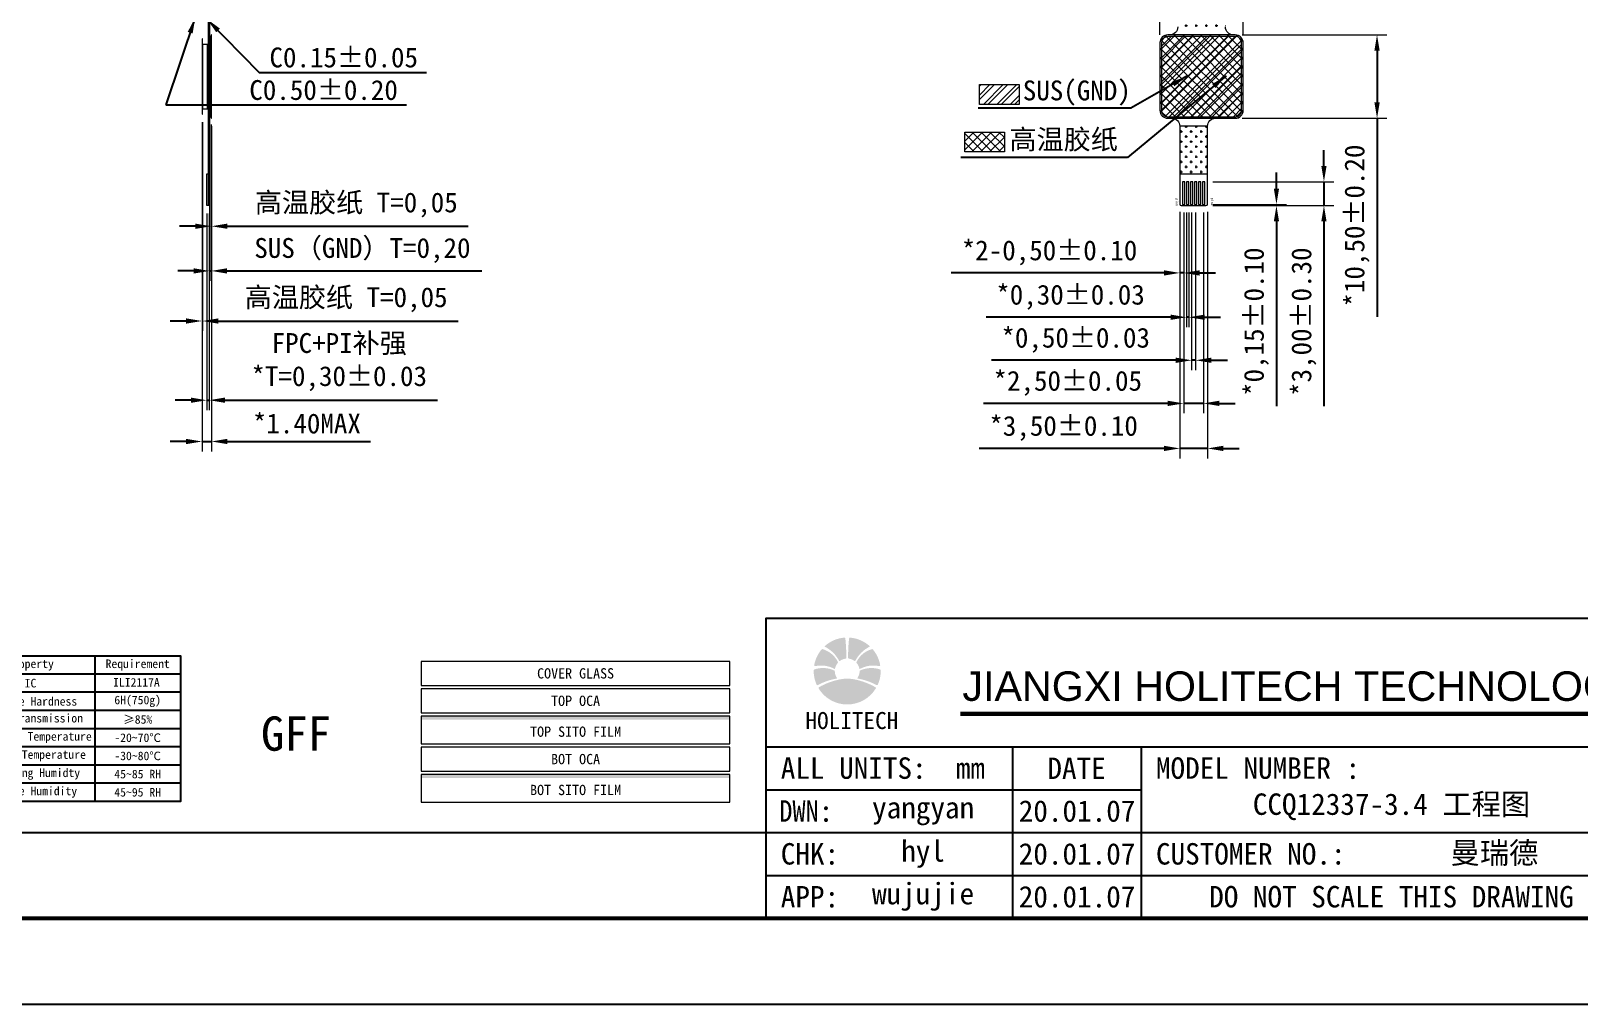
# Model space of a CAD drawing. Header units: millimetres. Extents: x 1979 to 4611, y 2266 to 2838.
# Drawn here: x 2185.2 to 2380.2, y 2516.6 to 2639.2 of the extents above; entities that cross this region are included whole.
import ezdxf

# ---------------------------------------------------------------- set-up
doc = ezdxf.new("R2010")
doc.units = ezdxf.units.MM
for name, color, linetype, lineweight in [('Cover Lens', 152, 'Continuous', 0), ('EMI', 5, 'Continuous', 0), ('FPC', 30, 'Continuous', 0), ('FPC Stiffener', 7, 'Continuous', 0), ('OCA', 3, 'Continuous', 0), ('Sensor', 6, 'Continuous', 0)]:
    doc.layers.add(name, color=color, linetype=linetype, lineweight=lineweight)
for name, color, linetype in [('Dim', 4, 'Continuous'), ('ITO', 6, 'Continuous'), ('Mylar', 2, 'Continuous')]:
    doc.layers.add(name, color=color, linetype=linetype)
doc.styles.add('Arial', font='arial.ttf')
doc.styles.add('宋体', font='')
doc.styles.get('宋体').set_extended_font_data('SimSun')
doc.dimstyles.new('DIM', dxfattribs={"dimtxt": 2.5, "dimasz": 2, "dimexe": 1.25, "dimexo": 1, "dimgap": 1, "dimtad": 1, "dimzin": 1, "dimtxsty": '宋体', "dimcen": 2.5, "dimazin": 0, "dimtfac": 1, "dimtmove": 0, "dimatfit": 3, "dimfxl": 0, "dimlwe": 0, "dimarcsym": 0})

# ---------------------------------------------------------------- blocks, each defined once
blk = doc.blocks.new('*D197')
at = {"layer": 'Defpoints', "color": 0}
for p in [(2207.731839887124, 2628.364499291822), (2207.931839887125, 2628.364499291822), (2207.931839887125, 2608.934320725523)]:
    blk.add_point(p, dxfattribs=at)
at = {"layer": 'Dim', "color": 0, "lineweight": 0}
for p, q in [((2207.731839887124, 2627.364499291822), (2207.731839887124, 2607.684320725523)), ((2207.931839887125, 2627.364499291822), (2207.931839887125, 2607.684320725523))]:
    blk.add_line(p, q, dxfattribs=at)
at = {"layer": 'Dim', "color": 0, "lineweight": -2}
for p, q in [((2205.731839887124, 2608.934320725523), (2203.731839887124, 2608.934320725523)), ((2207.731839887124, 2608.934320725523), (2207.931839887125, 2608.934320725523)), ((2209.931839887125, 2608.934320725523), (2242.042950998236, 2608.934320725523))]:
    blk.add_line(p, q, dxfattribs=at)
at = {"layer": 'Dim', "color": 0}
for points in [[(2205.731839887124, 2609.267654058857), (2205.731839887124, 2608.60098739219), (2207.731839887124, 2608.934320725523)], [(2209.931839887125, 2609.267654058857), (2209.931839887125, 2608.60098739219), (2207.931839887125, 2608.934320725523)]]:
    blk.add_solid(points, dxfattribs=at)
at = {"layer": 'Dim', "color": 0, "lineweight": 0, "insert": (2226.987395442681, 2611.503765169968), "char_height": 2.5, "attachment_point": 5, "style": '宋体'}
blk.add_mtext('SUS（GND）T=0,20', dxfattribs=at)
blk = doc.blocks.new('*D198')
at = {"layer": 'Defpoints', "color": 0}
for p in [(2206.781839887124, 2628.664499291822), (2206.831839887125, 2628.664499291822), (2206.831839887125, 2602.623861474774)]:
    blk.add_point(p, dxfattribs=at)
at = {"layer": 'Dim', "color": 0, "lineweight": 0}
for p, q in [((2206.781839887124, 2627.664499291822), (2206.781839887124, 2601.373861474774)), ((2206.831839887125, 2627.664499291822), (2206.831839887125, 2601.373861474774))]:
    blk.add_line(p, q, dxfattribs=at)
at = {"layer": 'Dim', "color": 0, "lineweight": -2}
for p, q in [((2204.781839887124, 2602.623861474774), (2202.781839887124, 2602.623861474774)), ((2206.781839887124, 2602.623861474774), (2206.831839887125, 2602.623861474774)), ((2208.831839887125, 2602.623861474774), (2239.040173220458, 2602.623861474774))]:
    blk.add_line(p, q, dxfattribs=at)
at = {"layer": 'Dim', "color": 0}
for points in [[(2204.781839887124, 2602.957194808108), (2204.781839887124, 2602.290528141441), (2206.781839887124, 2602.623861474774)], [(2208.831839887125, 2602.957194808108), (2208.831839887125, 2602.290528141441), (2206.831839887125, 2602.623861474774)]]:
    blk.add_solid(points, dxfattribs=at)
at = {"layer": 'Dim', "color": 0, "lineweight": 0, "insert": (2224.936006553791, 2605.297472585886), "char_height": 2.5, "attachment_point": 5, "style": '宋体'}
blk.add_mtext('高温胶纸 T=0,05', dxfattribs=at)
blk = doc.blocks.new('*D187')
at = {"layer": 'Defpoints', "color": 0}
for p in [(2206.781839887124, 2628.664499291822), (2207.981839887126, 2628.164499291822), (2207.981839887126, 2587.449386932225)]:
    blk.add_point(p, dxfattribs=at)
at = {"layer": 'Dim', "color": 0, "lineweight": 0}
for p, q in [((2206.781839887124, 2627.664499291822), (2206.781839887124, 2586.199386932225)), ((2207.981839887126, 2627.164499291822), (2207.981839887126, 2586.199386932225))]:
    blk.add_line(p, q, dxfattribs=at)
at = {"layer": 'Dim', "color": 0, "lineweight": -2}
for p, q in [((2204.781839887124, 2587.449386932225), (2202.781839887124, 2587.449386932225)), ((2206.781839887124, 2587.449386932225), (2207.981839887126, 2587.449386932225)), ((2209.981839887126, 2587.449386932225), (2227.995728776015, 2587.449386932225))]:
    blk.add_line(p, q, dxfattribs=at)
at = {"layer": 'Dim', "color": 0}
for points in [[(2204.781839887124, 2587.782720265559), (2204.781839887124, 2587.116053598892), (2206.781839887124, 2587.449386932225)], [(2209.981839887126, 2587.782720265559), (2209.981839887126, 2587.116053598892), (2207.981839887126, 2587.449386932225)]]:
    blk.add_solid(points, dxfattribs=at)
at = {"layer": 'Dim', "color": 0, "lineweight": 0, "insert": (2219.988784331571, 2589.699386932225), "char_height": 2.5, "attachment_point": 5, "style": '宋体'}
blk.add_mtext('{\\C2;*}1.40MAX', dxfattribs=at)
blk = doc.blocks.new('*D199')
at = {"layer": 'Defpoints', "color": 0}
for p in [(2207.381839887124, 2617.164499291822), (2207.681839887125, 2617.164499291822), (2207.381839887124, 2592.646481362788)]:
    blk.add_point(p, dxfattribs=at)
at = {"layer": 'Dim', "color": 0, "lineweight": 0}
for p, q in [((2207.381839887124, 2616.164499291822), (2207.381839887124, 2591.396481362788)), ((2207.681839887125, 2616.164499291822), (2207.681839887125, 2591.396481362788))]:
    blk.add_line(p, q, dxfattribs=at)
at = {"layer": 'Dim', "color": 0, "lineweight": -2}
for p, q in [((2205.381839887124, 2592.646481362788), (2203.381839887124, 2592.646481362788)), ((2207.381839887124, 2592.646481362788), (2207.681839887125, 2592.646481362788)), ((2209.681839887125, 2592.646481362788), (2236.445728776014, 2592.646481362788))]:
    blk.add_line(p, q, dxfattribs=at)
at = {"layer": 'Dim', "color": 0}
for points in [[(2205.381839887124, 2592.979814696122), (2205.381839887124, 2592.313148029455), (2207.381839887124, 2592.646481362788)], [(2209.681839887125, 2592.979814696122), (2209.681839887125, 2592.313148029455), (2207.681839887125, 2592.646481362788)]]:
    blk.add_solid(points, dxfattribs=at)
at = {"layer": 'Dim', "color": 0, "lineweight": 0, "insert": (2224.063784331569, 2597.445092473899), "char_height": 2.5, "attachment_point": 5, "style": '宋体'}
blk.add_mtext('FPC+PI补强\\P{\\C2;*}T=0,30%%P0.03', dxfattribs=at)
blk = doc.blocks.new('特性参数')
at = {"layer": 'Dim', "flags": 128}
for points in [[(-62.50194741176483, 31.82242008221692), (-62.5019474117662, 42.42989344295529), (-9.094947017729282e-13, 42.42989344295529), (-9.094947017729282e-13, 31.82242008221692)], [(-25.00077896470248, 42.42989344295529), (-25.00077896470384, 31.82242008221692)], [(-9.094947017729282e-13, 37.12615676258429), (-62.5019474117662, 37.12615676258429)], [(0, 31.82242008221692), (0, 0), (-62.50194741175892, 0), (-62.50194741176256, 31.82242008221692)], [(0, 31.82242008221692), (-62.50194741175892, 31.82242008221692)], [(-25.00077896470384, 31.82242008221692), (-25.00077896470702, 0)], [(0, 26.51868340184592), (-62.50194741175892, 26.51868340184592)], [(0, 21.21494672147765), (-62.50194741175892, 21.21494672147765)], [(0, 15.91121004110664), (-62.50194741175892, 15.91121004110664)], [(0, 10.60747336073928), (-62.50194741175892, 10.60747336073928)], [(0, 5.303736680368274), (-62.50194741175892, 5.303736680368274)]]:
    blk.add_lwpolyline(points, dxfattribs=at)
at = {"layer": 'Dim', "char_height": 2.500077896470442, "width": 9.326163987900191e-14, "attachment_point": 5, "style": '宋体'}
for s, insert in [('Property', (-43.75136318823388, 39.77802510277161)), ('Requirement', (-12.50038948235124, 39.77802510277161)), ('IC', (-43.75136318823388, 34.4742884224006)), ('Surface Hardness', (-43.75136318823297, 29.17055174203324)), ('Light Transmission', (-43.75136318823297, 23.86681506166224)), ('Operating Temperature', (-43.75136318823297, 18.56307838129123)), ('Storage Temperature', (-43.75136318823297, 13.25934170092296)), ('Operating Humidty', (-43.75136318823297, 7.955605020554685)), ('Storage Humidity', (-43.75136318823297, 2.651868340183682))]:
    blk.add_mtext(s, dxfattribs=dict(at, insert=insert))
blk = doc.blocks.new('HOLITECH')
h = blk.add_hatch(color=94)
h.set_gradient(color1=(0, 143, 0), color2=(255, 255, 0), tint=1, name='SPHERICAL')
edge = h.paths.add_edge_path()
edge.add_arc((-0.1830832347582145, -1.043674020013441), 4.367101844234435, 97.7798262540382, 127.0413251149676)
edge.add_arc((-2.892096416544518, 2.545918237935439), 0.1300000000001482, 206.9862268349366, 307.04132511499614, ccw=False)
edge.add_arc((-13.14048650722816, -2.672794543641771), 11.37062878921896, 26.98622683487357, 63.39548301360759)
edge.add_arc((-7.990164766995804, 7.610135414279284), 0.1300000000001142, 132.0553711426193, 243.3954830136484, ccw=False)
edge.add_arc((-0.1830832347582145, -1.043674020013441), 11.78499634388865, 94.9013541973153, 132.0553711425881, ccw=False)
edge.add_arc((-1.162230730762076, 10.37441629242539), 0.3250000000000163, 6.089298582743879, 94.90135419731553, ccw=False)
edge.add_arc((-61.88755424450392, 3.896222615349416), 61.39489363971696, -0.28113038328069706, 6.089298582750303, ccw=False)
edge.add_arc((-0.81823768731374, 3.605239674395875), 0.3249999999998697, 277.7798262540329, 358.1910647346718, ccw=False)
edge = h.paths.add_edge_path()
edge.add_arc((-4.873582475478088, -1.166297792078126), 0.3249999999999854, 1.4975430730339099, 65.14411431817848, ccw=False)
edge.add_arc((-0.183083234759124, -1.043674020013441), 4.367101844233858, 181.4975430730245, 214.2015881882942)
edge.add_arc((-3.902478742343192, -3.57152331448799), 0.1299999999999506, -80.134791760094, 34.20158818832158, ccw=False)
edge.add_arc((-0.1563196480351507, -25.11327155985521), 21.73505489191939, 99.86520823993209, 118.4052929153832)
edge.add_arc((-10.65040838275172, -5.709145105351126), 0.3250000000000212, 204.0233744117898, 298.4052929153554, ccw=False)
edge.add_arc((-0.1830832347582145, -1.043674020013782), 11.7849963438887, 178.8316168528916, 204.0233744117891, ccw=False)
edge.add_arc((-11.64069690403721, -0.8099964483656095), 0.3249999999999751, 108.8279899814425, 178.8316168528866, ccw=False)
edge.add_arc((-8.701604370186487, -9.429718854349517), 9.432023623487417, 65.14411431816421, 108.82798998144759, ccw=False)
edge = h.paths.add_edge_path()
edge.add_arc((-9.36791015724748, -8.878844060849588), 9.765425792504875, 61.17724591781393, 101.970827766661)
edge.add_arc((-11.46080208539615, 0.9921485969907735), 0.3250000000000069, 169.7673235738127, 281.9708277666717, ccw=False)
edge.add_arc((-0.1830832347582145, -1.043674020013668), 11.78499634388885, 139.9894566670372, 169.7673235738063, ccw=False)
edge.add_arc((-8.960594079362636, 6.324284962960974), 0.3249999999998676, 74.48873394389938, 139.9894566670215, ccw=False)
edge.add_arc((-11.1729941349322, -1.64728485364617), 8.597885793175422, 26.19716754630292, 74.48873394389858, ccw=False)
edge.add_arc((-3.749897559670899, 2.004875682429542), 0.3250000000001081, -40.520450902741516, 26.197167546310084, ccw=False)
edge.add_arc((-0.1830832347582145, -1.043674020013441), 4.367101844234476, 139.4795490972513, 169.2780043997368)
edge.add_arc((-4.601672190497993, -0.2070160028807777), 0.1300000000000006, 243.349994601729, 349.2780043997533, ccw=False)
edge = h.paths.add_edge_path()
edge.add_arc((-0.1830832347577598, -1.043674020013441), 4.367101844234435, 52.958674885032394, 82.2201737459618, ccw=False)
edge.add_arc((2.525929947028544, 2.545918237935439), 0.1300000000001482, 232.9586748850039, 333.0137731650634)
edge.add_arc((12.77432003771173, -2.672794543641771), 11.37062878921896, 116.60451698639241, 153.0137731651264, ccw=False)
edge.add_arc((7.623998297479829, 7.610135414279284), 0.1300000000001142, 296.6045169863517, 407.9446288573806)
edge.add_arc((-0.1830832347577598, -1.043674020013441), 11.78499634388865, 47.94462885741186, 85.0986458026847)
edge.add_arc((0.7960642612456468, 10.37441629242539), 0.3250000000000163, 85.09864580268453, 173.9107014172561)
edge.add_arc((61.52138777498749, 3.896222615349416), 61.39489363971696, 173.9107014172497, 180.2811303832807)
edge.add_arc((0.452071217797311, 3.605239674395875), 0.3249999999998697, 181.8089352653282, 262.2201737459671)
edge = h.paths.add_edge_path()
edge.add_arc((4.507416005962114, -1.166297792078126), 0.3249999999999854, 114.8558856818215, 178.5024569269661)
edge.add_arc((-0.183083234757305, -1.043674020013441), 4.367101844233858, 325.7984118117058, 358.5024569269755, ccw=False)
edge.add_arc((3.536312272826763, -3.57152331448799), 0.1299999999999506, 145.7984118116784, 260.1347917600941)
edge.add_arc((-0.2098468214812783, -25.11327155985521), 21.73505489191939, 61.5947070846168, 80.13479176006791, ccw=False)
edge.add_arc((10.28424191323575, -5.709145105351126), 0.3250000000000212, 241.5947070846446, 335.9766255882103)
edge.add_arc((-0.1830832347582145, -1.043674020013782), 11.7849963438887, 335.9766255882108, 361.1683831471083)
edge.add_arc((11.27453043452078, -0.8099964483656095), 0.3249999999999751, 1.168383147113416, 71.17201001855753)
edge.add_arc((8.335437900670513, -9.429718854349517), 9.432023623487417, 71.17201001855238, 114.8558856818358)
edge = h.paths.add_edge_path()
edge.add_arc((9.00174368773105, -8.878844060849588), 9.765425792504875, 78.02917223333901, 118.82275408218601, ccw=False)
edge.add_arc((11.09463561588018, 0.9921485969907735), 0.3250000000000069, 258.0291722333283, 370.2326764261873)
edge.add_arc((-0.1830832347582145, -1.043674020013668), 11.78499634388885, 10.23267642619374, 40.01054333296282)
edge.add_arc((8.594427609846662, 6.324284962960974), 0.3249999999998676, 40.0105433329785, 105.5112660561006)
edge.add_arc((10.80682766541577, -1.64728485364617), 8.597885793175422, 105.5112660561014, 153.8028324536971)
edge.add_arc((3.383731090154924, 2.004875682429542), 0.3250000000001081, 153.8028324536899, 220.5204509027415)
edge.add_arc((-0.1830832347582145, -1.043674020013441), 4.367101844234476, 10.721995600263199, 40.52045090274868, ccw=False)
edge.add_arc((4.235505720981564, -0.2070160028807777), 0.1300000000000006, 190.7219956002467, 296.650005398271)
edge = h.paths.add_edge_path()
edge.add_arc((-0.1830832347582145, -16.74353248954515), 13, 79.01266659772953, 100.9873334022705)
edge.add_arc((1.98611279196075, -27.91626521556407), 24.38136055001271, 100.9873334022703, 119.7578517505367)
edge.add_arc((-9.953912373059666, -7.032197556918391), 0.325, 119.7578517505274, 211.5040571619366)
edge.add_arc((-0.1830832347582145, -1.043674020013441), 11.78499634388876, 211.5040571619304, 328.4963594451465)
edge.add_arc((9.587789446828992, -7.032126511447586), 0.3249999999999915, 328.4963594451419, 421.5480495951247)
edge.add_arc((-2.352279261476724, -27.91626521556407), 24.38136055001271, 60.25954825181987, 79.01266659772966)
at = {"color": 94, "true_color": 0x00ad00, "insert": (1.452665850140889, -18.53004855065602), "char_height": 6, "attachment_point": 5, "style": '宋体'}
blk.add_mtext('HOLITECH', dxfattribs=at)
blk = doc.blocks.new('工程图框')
at = {"color": 4}
blk.add_lwpolyline([(-525, 0), (0, 0), (0, 371.2500000000005), (-525, 371.2500000000005)], close=True, dxfattribs=at)
at = {"const_width": 0.625}
blk.add_lwpolyline([(-512.5, 12.5), (-12.5, 12.5), (-12.5, 358.7500000000005), (-512.5, 358.7500000000005)], close=True, dxfattribs=at)
at = {"color": 0}
for points in [[(-179.1666666666661, 12.5), (-179.1666666666661, 56.25), (-12.5, 56.25), (-12.5, 12.5), (-179.1000006933864, 12.5)], [(-179.1666666666661, 37.5), (-12.5, 37.5)], [(-143.2291666666661, 12.5), (-143.2291666666661, 37.5)], [(-179.1666666666661, 31.25), (-124.4791666666661, 31.25)], [(-512.5, 25), (-51.5625, 25)], [(-179.1666666666661, 18.75), (-12.5, 18.75)]]:
    blk.add_lwpolyline(points, dxfattribs=at)
at = {"color": 1, "const_width": 0.625, "flags": 128}
blk.add_lwpolyline([(-150.8714327149737, 42.31321795024542), (-22.74643271497371, 42.31321795024542)], dxfattribs=at)
blk.add_lwpolyline([(-124.4791666666661, 12.49999999999818), (-124.4791666666661, 37.5)])
at = {"xscale": 0.4144504980115298, "yscale": 0.4144504980114926, "zscale": 0.4144504980114861}
blk.add_blockref('HOLITECH', (-167.2811648118332, 48.99384795242304), dxfattribs=at)
at = {"color": 4, "insert": (-150.5606433241592, 45.95535683883872), "char_height": 4.3, "attachment_point": 4, "style": 'Arial'}
blk.add_mtext('{\\C3;JIANGXI HOLITECH TECHNOLOGY CO.,LTD.}', dxfattribs=at)
at = {"color": 0, "char_height": 3.125, "width": 4.884981308350689e-13, "attachment_point": 4, "style": '宋体'}
for s, insert in [(' ALL UNITS:  mm', (-179.1666666666661, 34.375)), ('{\\W0.9; DWN}:', (-179.1666666666661, 28.125)), (' CHK:', (-179.1666666666661, 21.875)), (' APP:', (-179.1666666666661, 15.625))]:
    blk.add_mtext(s, dxfattribs=dict(at, insert=insert))
at = {"color": 0, "char_height": 3.125, "attachment_point": 4, "style": '宋体'}
for s, insert in [(' MODEL NUMBER :', (-124.4791666666661, 34.375)), ('{\\C256; CUSTOMER NO.:}', (-124.4791666666661, 21.87499999999937))]:
    blk.add_mtext(s, dxfattribs=dict(at, insert=insert))
at = {"color": 1, "insert": (-88.02083333333212, 15.625), "char_height": 3.125, "width": 6.661338147750939e-13, "attachment_point": 5, "style": '宋体'}
blk.add_mtext('DO NOT SCALE THIS DRAWING', dxfattribs=at)
at = {"layer": 'Dim', "color": 0, "insert": (-133.9254095247325, 34.375), "char_height": 3.125, "attachment_point": 5, "style": '宋体'}
blk.add_mtext('DATE', dxfattribs=at)
blk = doc.blocks.new('*D200')
at = {"layer": 'Defpoints', "color": 0}
for p in [(2337.915867954304, 2642.390739212708), (2327.415867954304, 2637.664499291823), (2337.915867954304, 2637.664499291822)]:
    blk.add_point(p, dxfattribs=at)
at = {"layer": 'Dim', "color": 0, "lineweight": 0}
for p, q in [((2327.415867954304, 2638.664499291823), (2327.415867954304, 2643.640739212708)), ((2337.915867954304, 2638.664499291822), (2337.915867954304, 2643.640739212708))]:
    blk.add_line(p, q, dxfattribs=at)
at = {"layer": 'Dim', "color": 0, "lineweight": -2}
for p, q in [((2329.415867954304, 2642.390739212708), (2335.915867954304, 2642.390739212708)), ((2337.915867954304, 2642.390739212708), (2362.943645732082, 2642.390739212708))]:
    blk.add_line(p, q, dxfattribs=at)
at = {"layer": 'Dim', "color": 0}
for points in [[(2329.415867954304, 2642.724072546041), (2329.415867954304, 2642.057405879374), (2327.415867954304, 2642.390739212708)], [(2335.915867954304, 2642.724072546041), (2335.915867954304, 2642.057405879374), (2337.915867954304, 2642.390739212708)]]:
    blk.add_solid(points, dxfattribs=at)
at = {"layer": 'Dim', "color": 0, "insert": (2351.429756843193, 2644.911572546041), "char_height": 2.5, "attachment_point": 5, "style": '宋体'}
blk.add_mtext('{\\C2;*}10,50%%P0.20', dxfattribs=at)
blk = doc.blocks.new('*D201')
at = {"layer": 'Defpoints', "color": 0}
for p in [(2336.790867954304, 2638.664499291822), (2336.790867954304, 2628.164499291822), (2354.765295395579, 2628.164499291822)]:
    blk.add_point(p, dxfattribs=at)
at = {"layer": 'Dim', "color": 0, "lineweight": 0}
for p, q in [((2337.790867954304, 2638.664499291822), (2356.015295395579, 2638.664499291822)), ((2337.790867954304, 2628.164499291822), (2356.015295395579, 2628.164499291822))]:
    blk.add_line(p, q, dxfattribs=at)
at = {"layer": 'Dim', "color": 0, "lineweight": -2}
for p, q in [((2354.765295395579, 2636.664499291822), (2354.765295395579, 2630.164499291822)), ((2354.765295395579, 2628.164499291822), (2354.765295395579, 2603.136721514044))]:
    blk.add_line(p, q, dxfattribs=at)
at = {"layer": 'Dim', "color": 0}
for points in [[(2354.431962062246, 2636.664499291822), (2355.098628728913, 2636.664499291822), (2354.765295395579, 2638.664499291822)], [(2354.431962062246, 2630.164499291822), (2355.098628728913, 2630.164499291822), (2354.765295395579, 2628.164499291822)]]:
    blk.add_solid(points, dxfattribs=at)
at = {"layer": 'Dim', "color": 0, "insert": (2352.244462062245, 2614.650610402934), "char_height": 2.5, "attachment_point": 5, "rotation": 90, "style": '宋体'}
blk.add_mtext('{\\C2;*}10,50%%P0.20', dxfattribs=at)
blk = doc.blocks.new('*D202')
at = {"layer": 'Defpoints', "color": 0}
for p in [(2329.915867954303, 2617.364499291822), (2330.415867954303, 2617.314499291821), (2329.915867954303, 2608.682333876968)]:
    blk.add_point(p, dxfattribs=at)
at = {"layer": 'Dim', "color": 0, "lineweight": 0}
for p, q in [((2329.915867954303, 2616.364499291822), (2329.915867954303, 2607.432333876968)), ((2330.415867954303, 2616.314499291821), (2330.415867954303, 2607.432333876968))]:
    blk.add_line(p, q, dxfattribs=at)
at = {"layer": 'Dim', "color": 0, "lineweight": -2}
for p, q in [((2327.915867954303, 2608.682333876968), (2301.110312398748, 2608.682333876968)), ((2330.415867954303, 2608.682333876968), (2329.915867954303, 2608.682333876968)), ((2332.415867954303, 2608.682333876968), (2334.415867954303, 2608.682333876968))]:
    blk.add_line(p, q, dxfattribs=at)
at = {"layer": 'Dim', "color": 0}
for points in [[(2327.915867954303, 2609.015667210302), (2327.915867954303, 2608.349000543635), (2329.915867954303, 2608.682333876968)], [(2332.415867954303, 2609.015667210302), (2332.415867954303, 2608.349000543635), (2330.415867954303, 2608.682333876968)]]:
    blk.add_solid(points, dxfattribs=at)
at = {"layer": 'Dim', "color": 0, "insert": (2313.513090176526, 2611.203167210302), "char_height": 2.5, "attachment_point": 5, "style": '宋体'}
blk.add_mtext('{\\C2;*}2-0,50%%P0.10', dxfattribs=at)
blk = doc.blocks.new('*D203')
at = {"layer": 'Defpoints', "color": 0}
for p in [(2330.765867954303, 2617.314499291821), (2331.065867954303, 2617.314499291821), (2330.765867954303, 2603.097980042653)]:
    blk.add_point(p, dxfattribs=at)
at = {"layer": 'Dim', "color": 0, "lineweight": 0}
for p, q in [((2330.765867954303, 2616.314499291821), (2330.765867954303, 2601.847980042653)), ((2331.065867954303, 2616.314499291821), (2331.065867954303, 2601.847980042653))]:
    blk.add_line(p, q, dxfattribs=at)
at = {"layer": 'Dim', "color": 0, "lineweight": -2}
for p, q in [((2328.765867954303, 2603.097980042653), (2305.55753462097, 2603.097980042653)), ((2331.065867954303, 2603.097980042653), (2330.765867954303, 2603.097980042653)), ((2333.065867954303, 2603.097980042653), (2335.065867954303, 2603.097980042653))]:
    blk.add_line(p, q, dxfattribs=at)
at = {"layer": 'Dim', "color": 0}
for points in [[(2328.765867954303, 2603.431313375987), (2328.765867954303, 2602.76464670932), (2330.765867954303, 2603.097980042653)], [(2333.065867954303, 2603.431313375987), (2333.065867954303, 2602.76464670932), (2331.065867954303, 2603.097980042653)]]:
    blk.add_solid(points, dxfattribs=at)
at = {"layer": 'Dim', "color": 0, "insert": (2316.161701287637, 2605.618813375987), "char_height": 2.5, "attachment_point": 5, "style": '宋体'}
blk.add_mtext('{\\C2;*}0,30%%P0.03', dxfattribs=at)
blk = doc.blocks.new('*D204')
at = {"layer": 'Defpoints', "color": 0}
for p in [(2331.415867954303, 2617.314499291821), (2331.915867954303, 2617.314499291821), (2331.415867954303, 2597.676308239924)]:
    blk.add_point(p, dxfattribs=at)
at = {"layer": 'Dim', "color": 0, "lineweight": 0}
for p, q in [((2331.415867954303, 2616.314499291821), (2331.415867954303, 2596.426308239924)), ((2331.915867954303, 2616.314499291821), (2331.915867954303, 2596.426308239924))]:
    blk.add_line(p, q, dxfattribs=at)
at = {"layer": 'Dim', "color": 0, "lineweight": -2}
for p, q in [((2329.415867954303, 2597.676308239924), (2306.20753462097, 2597.676308239924)), ((2331.915867954303, 2597.676308239924), (2331.415867954303, 2597.676308239924)), ((2333.915867954303, 2597.676308239924), (2335.915867954303, 2597.676308239924))]:
    blk.add_line(p, q, dxfattribs=at)
at = {"layer": 'Dim', "color": 0}
for points in [[(2329.415867954303, 2598.009641573257), (2329.415867954303, 2597.34297490659), (2331.415867954303, 2597.676308239924)], [(2333.915867954303, 2598.009641573257), (2333.915867954303, 2597.34297490659), (2331.915867954303, 2597.676308239924)]]:
    blk.add_solid(points, dxfattribs=at)
at = {"layer": 'Dim', "color": 0, "insert": (2316.811701287637, 2600.197141573257), "char_height": 2.5, "attachment_point": 5, "style": '宋体'}
blk.add_mtext('{\\C2;*}0,50%%P0.03', dxfattribs=at)
blk = doc.blocks.new('*D205')
at = {"layer": 'Defpoints', "color": 0}
for p in [(2330.415867954303, 2617.314499291821), (2332.915867954303, 2617.314499291821), (2330.415867954303, 2592.248545647963)]:
    blk.add_point(p, dxfattribs=at)
at = {"layer": 'Dim', "color": 0, "lineweight": 0}
for p, q in [((2330.415867954303, 2616.314499291821), (2330.415867954303, 2590.998545647963)), ((2332.915867954303, 2616.314499291821), (2332.915867954303, 2590.998545647963))]:
    blk.add_line(p, q, dxfattribs=at)
at = {"layer": 'Dim', "color": 0, "lineweight": -2}
for p, q in [((2328.415867954303, 2592.248545647963), (2305.20753462097, 2592.248545647963)), ((2332.915867954303, 2592.248545647963), (2330.415867954303, 2592.248545647963)), ((2334.915867954303, 2592.248545647963), (2336.915867954303, 2592.248545647963))]:
    blk.add_line(p, q, dxfattribs=at)
at = {"layer": 'Dim', "color": 0}
for points in [[(2328.415867954303, 2592.581878981296), (2328.415867954303, 2591.915212314629), (2330.415867954303, 2592.248545647963)], [(2334.915867954303, 2592.581878981296), (2334.915867954303, 2591.915212314629), (2332.915867954303, 2592.248545647963)]]:
    blk.add_solid(points, dxfattribs=at)
at = {"layer": 'Dim', "color": 0, "insert": (2315.811701287637, 2594.769378981296), "char_height": 2.5, "attachment_point": 5, "style": '宋体'}
blk.add_mtext('{\\C2;*}2,50%%P0.05', dxfattribs=at)
blk = doc.blocks.new('*D206')
at = {"layer": 'Defpoints', "color": 0}
for p in [(2329.915867954304, 2617.364499291822), (2333.415867954304, 2617.364499291822), (2329.915867954304, 2586.574238279526)]:
    blk.add_point(p, dxfattribs=at)
at = {"layer": 'Dim', "color": 0, "lineweight": 0}
for p, q in [((2329.915867954304, 2616.364499291822), (2329.915867954304, 2585.324238279526)), ((2333.415867954304, 2616.364499291822), (2333.415867954304, 2585.324238279526))]:
    blk.add_line(p, q, dxfattribs=at)
at = {"layer": 'Dim', "color": 0, "lineweight": -2}
for p, q in [((2327.915867954304, 2586.574238279526), (2304.665867954304, 2586.574238279526)), ((2333.415867954304, 2586.574238279526), (2329.915867954304, 2586.574238279526)), ((2335.415867954304, 2586.574238279526), (2337.415867954304, 2586.574238279526))]:
    blk.add_line(p, q, dxfattribs=at)
at = {"layer": 'Dim', "color": 0}
for points in [[(2327.915867954304, 2586.90757161286), (2327.915867954304, 2586.240904946193), (2329.915867954304, 2586.574238279526)], [(2335.415867954304, 2586.90757161286), (2335.415867954304, 2586.240904946193), (2333.415867954304, 2586.574238279526)]]:
    blk.add_solid(points, dxfattribs=at)
at = {"layer": 'Dim', "color": 0, "insert": (2315.290867954304, 2589.09507161286), "char_height": 2.5, "attachment_point": 5, "style": '宋体'}
blk.add_mtext('{\\C2;*}3,50%%P0.10', dxfattribs=at)
blk = doc.blocks.new('*D207')
at = {"layer": 'Defpoints', "color": 0}
for p in [(2333.065867954303, 2617.314499291821), (2333.065867954303, 2617.164499291822), (2342.096976584997, 2617.164499291822)]:
    blk.add_point(p, dxfattribs=at)
at = {"layer": 'Dim', "color": 0, "lineweight": -2}
for p, q in [((2342.096976584997, 2619.314499291821), (2342.096976584997, 2621.314499291821)), ((2342.096976584997, 2617.314499291821), (2342.096976584997, 2617.164499291822)), ((2342.096976584997, 2615.164499291822), (2342.096976584997, 2591.914499291822))]:
    blk.add_line(p, q, dxfattribs=at)
at = {"layer": 'Dim', "color": 0, "lineweight": 0}
for p, q in [((2334.065867954303, 2617.314499291821), (2343.346976584997, 2617.314499291821)), ((2334.065867954303, 2617.164499291822), (2343.346976584997, 2617.164499291822))]:
    blk.add_line(p, q, dxfattribs=at)
at = {"layer": 'Dim', "color": 0}
for points in [[(2341.763643251664, 2619.314499291821), (2342.430309918331, 2619.314499291821), (2342.096976584997, 2617.314499291821)], [(2341.763643251664, 2615.164499291822), (2342.430309918331, 2615.164499291822), (2342.096976584997, 2617.164499291822)]]:
    blk.add_solid(points, dxfattribs=at)
at = {"layer": 'Dim', "color": 0, "insert": (2339.576143251663, 2602.539499291822), "char_height": 2.5, "attachment_point": 5, "rotation": 90, "style": '宋体'}
blk.add_mtext('{\\C2;*}0,15%%P0.10', dxfattribs=at)
blk = doc.blocks.new('*D208')
at = {"layer": 'Defpoints', "color": 0}
for p in [(2333.065867954303, 2620.164499291822), (2333.065867954303, 2617.164499291822), (2348.079298838939, 2617.164499291822)]:
    blk.add_point(p, dxfattribs=at)
at = {"layer": 'Dim', "color": 0, "lineweight": -2}
for p, q in [((2348.079298838939, 2622.164499291822), (2348.079298838939, 2624.164499291822)), ((2348.079298838939, 2620.164499291822), (2348.079298838939, 2617.164499291822)), ((2348.079298838939, 2615.164499291822), (2348.079298838939, 2591.914499291822))]:
    blk.add_line(p, q, dxfattribs=at)
at = {"layer": 'Dim', "color": 0, "lineweight": 0}
for p, q in [((2334.065867954303, 2620.164499291822), (2349.329298838939, 2620.164499291822)), ((2334.065867954303, 2617.164499291822), (2349.329298838939, 2617.164499291822))]:
    blk.add_line(p, q, dxfattribs=at)
at = {"layer": 'Dim', "color": 0}
for points in [[(2347.745965505605, 2622.164499291822), (2348.412632172272, 2622.164499291822), (2348.079298838939, 2620.164499291822)], [(2347.745965505605, 2615.164499291822), (2348.412632172272, 2615.164499291822), (2348.079298838939, 2617.164499291822)]]:
    blk.add_solid(points, dxfattribs=at)
at = {"layer": 'Dim', "color": 0, "insert": (2345.558465505605, 2602.539499291822), "char_height": 2.5, "attachment_point": 5, "rotation": 90, "style": '宋体'}
blk.add_mtext('{\\C2;*}3,00%%P0.30', dxfattribs=at)
blk = doc.blocks.new('*D188')
at = {"layer": 'Defpoints', "color": 0}
for p in [(2207.931839887125, 2628.164499291822), (2207.981839887126, 2628.164499291822), (2207.981839887126, 2614.564962723976)]:
    blk.add_point(p, dxfattribs=at)
at = {"layer": 'Dim', "color": 0, "lineweight": 0}
for p, q in [((2207.931839887125, 2627.164499291822), (2207.931839887125, 2613.314962723976)), ((2207.981839887126, 2627.164499291822), (2207.981839887126, 2613.314962723976))]:
    blk.add_line(p, q, dxfattribs=at)
at = {"layer": 'Dim', "color": 0, "lineweight": -2}
for p, q in [((2205.931839887125, 2614.564962723976), (2203.931839887125, 2614.564962723976)), ((2207.931839887125, 2614.564962723976), (2207.981839887126, 2614.564962723976)), ((2209.981839887126, 2614.564962723976), (2240.32090297981, 2614.564962723976))]:
    blk.add_line(p, q, dxfattribs=at)
at = {"layer": 'Dim', "color": 0}
for points in [[(2205.931839887125, 2614.89829605731), (2205.931839887125, 2614.231629390643), (2207.931839887125, 2614.564962723976)], [(2209.981839887126, 2614.89829605731), (2209.981839887126, 2614.231629390643), (2207.981839887126, 2614.564962723976)]]:
    blk.add_solid(points, dxfattribs=at)
at = {"layer": 'Dim', "color": 0, "lineweight": 0, "insert": (2226.216736313143, 2617.238573835088), "char_height": 2.5, "attachment_point": 5, "style": '宋体'}
blk.add_mtext('高温胶纸 T=0,05', dxfattribs=at)

msp = doc.modelspace()

# ---------------------------------------------------------------- hatches: boundary and pattern name
at = {"layer": 'EMI', "lineweight": 0}
h = msp.add_hatch(dxfattribs=at)
h.set_pattern_fill('CROSS', color=256, scale=0.1, style=0)
h.set_pattern_definition([(0, (-151.0075445657453, -18.27901900857387), (0.635, 0.635), [0.3175, -0.9525000000000001]), (90, (-150.8487945657448, -18.43776900857438), (-0.635, 0.635), [0.3175, -0.9525000000000001])])
h.paths.add_polyline_path([(2329.915867954304, 2627.164499291822), (2329.915867954304, 2621.164499291822), (2333.415867954304, 2621.164499291822), (2333.415867954304, 2627.164499291822)])
edge = h.paths.add_edge_path()
edge.add_line((2342.265867954304, 2653.590670302222), (2323.065867954303, 2653.590670302222))
edge.add_line((2323.065867954303, 2653.590670302222), (2323.065867954303, 2653.190670302221))
edge.add_arc((2324.065867954303, 2653.190670302221), 1, 180, 270)
edge.add_line((2324.065867954303, 2652.190670302221), (2328.665867954314, 2652.190670302221))
edge.add_arc((2328.666464629624, 2651.191247517123), 0.9994229632123934, -0.3591850106748211, 90.03420671760182, ccw=False)
edge.add_line((2329.665867954304, 2651.184982214521), (2329.665867954304, 2639.664499291822))
edge.add_line((2329.665867954304, 2639.664499291822), (2335.665867954304, 2639.664499291822))
edge.add_line((2335.665867954304, 2639.664499291822), (2335.665867954304, 2651.184982214521))
edge.add_arc((2336.66526323009, 2651.191255520492), 0.9994149646823255, 89.9653315721655, 180.3596467220819, ccw=False)
edge.add_line((2336.665867954273, 2652.190670302221), (2341.265867954304, 2652.190670302221))
edge.add_arc((2341.265867954304, 2653.190670302221), 1, 270, 360)
edge.add_line((2342.265867954304, 2653.190670302221), (2342.265867954304, 2653.590670302222))
at = {"layer": 'FPC', "lineweight": 0}
msp.add_hatch(color=3, dxfattribs=at).paths.add_polyline_path([(2207.581839887125, 2629.364499291822), (2207.481839887124, 2629.364499291822), (2207.481839887124, 2637.464499291822), (2207.581839887125, 2637.464499291822)])
at = {"layer": 'FPC Stiffener', "lineweight": 0}
h = msp.add_hatch(dxfattribs=at)
h.set_pattern_fill('ANSI32', color=256, scale=0.2, style=0)
h.set_pattern_definition([(45, (-151.0075445657453, -18.27901900857387), (-1.347038418160373, 1.347038418160373), []), (45, (-150.109518565745, -18.27901900857387), (-1.347038418160373, 1.347038418160373), [])])
edge = h.paths.add_edge_path()
edge.add_line((2337.715867954304, 2629.164499291822), (2337.715867954304, 2637.664499291822))
edge.add_arc((2336.915867954304, 2637.664499291822), 0.8000000000006366, 359.9999999999674, 449.9999999999674)
edge.add_line((2336.915867954304, 2638.464499291823), (2328.415867954304, 2638.464499291822))
edge.add_arc((2328.415867954304, 2637.664499291822), 0.7999999999997272, 89.99999999996743, 179.9999999999674)
edge.add_line((2327.615867954304, 2637.664499291823), (2327.615867954304, 2629.164499291822))
edge.add_arc((2328.415867954304, 2629.164499291822), 0.8000000000001819, 180, 270)
edge.add_line((2328.415867954304, 2628.364499291822), (2336.915867954304, 2628.364499291823))
edge.add_arc((2336.915867954305, 2629.164499291822), 0.7999999999992724, 269.9999999999349, 360)
h = msp.add_hatch(dxfattribs=at)
h.set_pattern_fill('ANSI32', color=256, scale=0.125, style=0)
h.set_pattern_definition([(45, (1083.296608494299, 2005.763267279913), (-0.8418990113502332, 0.8418990113502333), []), (45, (1083.857874744299, 2005.763267279913), (-0.8418990113502332, 0.8418990113502333), [])])
h.paths.add_polyline_path([(2309.684995119991, 2629.917125342278), (2304.684995119991, 2629.917125342278), (2304.684995119991, 2632.417125342278), (2309.684995119991, 2632.417125342278)])
at = {"layer": 'Mylar', "lineweight": 0}
h = msp.add_hatch(dxfattribs=at)
h.set_pattern_fill('ANSI37', color=256, scale=0.25, style=0)
h.set_pattern_definition([(45, (32.5790146437173, -17.36002808367448), (-0.561266007566822, 0.5612660075668221), []), (135, (32.5790146437173, -17.36002808367448), (-0.5612660075668221, -0.561266007566822), [])])
edge = h.paths.add_edge_path()
edge.add_line((2327.415867954304, 2637.664499291823), (2327.415867954304, 2629.164499291822))
edge.add_arc((2328.415867954304, 2629.164499291822), 0.9999999999995453, 180.0000000000261, 270.000000000026)
edge.add_line((2328.415867954304, 2628.164499291823), (2336.915867954304, 2628.164499291823))
edge.add_arc((2336.915867954305, 2629.164499291822), 0.9999999999995453, 269.9999999999739, 359.999999999974)
edge.add_line((2337.915867954304, 2629.164499291822), (2337.915867954304, 2637.664499291822))
edge.add_arc((2336.915867954304, 2637.664499291822), 1.000000000000455, 359.999999999974, 449.999999999974)
edge.add_line((2336.915867954304, 2638.664499291823), (2328.415867954304, 2638.664499291823))
edge.add_arc((2328.415867954304, 2637.664499291823), 1, 90, 180)
h = msp.add_hatch(dxfattribs=at)
h.set_pattern_fill('ANSI37', color=256, scale=0.25, style=0)
h.set_pattern_definition([(45, (1083.120033598414, 2017.361862843498), (-0.561266007566822, 0.5612660075668221), []), (135, (1083.120033598414, 2017.361862843498), (-0.5612660075668221, -0.561266007566822), [])])
h.paths.add_polyline_path([(2307.832982832284, 2623.933917718073), (2302.832982832284, 2623.933917718073), (2302.832982832284, 2626.433917718073), (2307.832982832284, 2626.433917718073)])

# ---------------------------------------------------------------- linework, layer by layer
at = {"layer": 'Cover Lens', "lineweight": 0}
msp.add_lwpolyline([(2234.391829766754, 2556.713966230295), (2273.271829766755, 2556.713966230295), (2273.271829766755, 2559.737966230296), (2234.391829766754, 2559.737966230296)], close=True, dxfattribs=at)
at = {"layer": 'EMI'}
msp.add_lwpolyline([(2329.915867954304, 2627.164499291822), (2329.915867954304, 2621.164499291822), (2333.415867954304, 2621.164499291822), (2333.415867954304, 2627.164499291822)], close=True, dxfattribs=at)
at = {"layer": 'FPC', "lineweight": 0}
for points in [[(2207.681839887125, 2617.164499291822), (2207.581839887125, 2617.164499291822), (2207.581839887125, 2656.090670302222), (2207.731839887124, 2656.090670302222), (2207.731839887124, 2620.164499291822), (2207.681839887125, 2620.164499291822)], [(2207.731839887124, 2628.364499291822), (2207.931839887125, 2628.364499291822), (2207.931839887125, 2638.464499291822), (2207.731839887124, 2638.464499291822)], [(2206.831839887125, 2629.364499291822), (2207.481839887124, 2629.364499291822), (2207.481839887124, 2637.464499291822), (2206.831839887125, 2637.464499291822)]]:
    msp.add_lwpolyline(points, close=True, dxfattribs=at)
at = {"layer": 'FPC'}
msp.add_lwpolyline([(2329.665867954304, 2639.664499291822, -0.414213562373095), (2328.665867954304, 2638.664499291822), (2328.415867954304, 2638.664499291822, 0.414213562373095), (2327.415867954304, 2637.664499291822), (2327.415867954304, 2629.164499291822, 0.414213562373095), (2328.415867954304, 2628.164499291822), (2328.915867954304, 2628.164499291822, -0.414213562373095), (2329.915867954304, 2627.164499291822), (2329.915867954304, 2617.364499291822, 0.414213562373095), (2330.115867954304, 2617.164499291822), (2333.215867954303, 2617.164499291822, 0.414213562373095), (2333.415867954304, 2617.364499291822), (2333.415867954304, 2627.164499291822, -0.414213562373095), (2334.415867954304, 2628.164499291822), (2336.915867954304, 2628.164499291822, 0.414213562373095), (2337.915867954304, 2629.164499291822), (2337.915867954304, 2637.664499291822, 0.414213562373095), (2336.915867954304, 2638.664499291822), (2336.665867954304, 2638.664499291822, -0.414213562373095), (2335.665867954304, 2639.664499291822)], format="xyb", dxfattribs=at)
msp.add_lwpolyline([(2327.415867954304, 2637.664499291823), (2327.415867954304, 2629.164499291822, 0.414213562373015), (2328.415867954304, 2628.164499291823), (2336.915867954304, 2628.164499291823, 0.4142135623731483), (2337.915867954304, 2629.164499291822), (2337.915867954304, 2637.664499291822, 0.4142135623730818), (2336.915867954304, 2638.664499291823), (2328.415867954304, 2638.664499291823, 0.414213562373015)], format="xyb", close=True, dxfattribs=at)
at = {"layer": 'FPC', "color": 3, "lineweight": 0}
msp.add_lwpolyline([(2207.581839887125, 2629.364499291822), (2207.481839887124, 2629.364499291822), (2207.481839887124, 2637.464499291822), (2207.581839887125, 2637.464499291822)], close=True, dxfattribs=at)
at = {"layer": 'FPC'}
for points in [[(2330.265867954303, 2617.314499291821), (2330.565867954303, 2617.314499291821), (2330.565867954303, 2620.164499291822), (2330.265867954303, 2620.164499291822)], [(2330.765867954303, 2617.314499291821), (2331.065867954303, 2617.314499291821), (2331.065867954303, 2620.164499291822), (2330.765867954303, 2620.164499291822)], [(2331.265867954303, 2617.314499291821), (2331.565867954303, 2617.314499291821), (2331.565867954303, 2620.164499291822), (2331.265867954303, 2620.164499291822)], [(2331.765867954303, 2617.314499291821), (2332.065867954303, 2617.314499291821), (2332.065867954303, 2620.164499291822), (2331.765867954303, 2620.164499291822)], [(2332.265867954303, 2617.314499291821), (2332.565867954303, 2617.314499291821), (2332.565867954303, 2620.164499291822), (2332.265867954303, 2620.164499291822)], [(2332.765867954303, 2617.314499291821), (2333.065867954303, 2617.314499291821), (2333.065867954303, 2620.164499291822), (2332.765867954303, 2620.164499291822)]]:
    msp.add_lwpolyline(points, close=True, dxfattribs=at)
at = {"layer": 'FPC Stiffener', "lineweight": 0}
msp.add_lwpolyline([(2337.715867954304, 2629.164499291822), (2337.715867954304, 2637.664499291822, 0.4142135623732615), (2336.915867954304, 2638.464499291823), (2328.415867954304, 2638.464499291822, 0.414213562373095), (2327.615867954304, 2637.664499291823), (2327.615867954304, 2629.164499291822, 0.414213562373095), (2328.415867954304, 2628.364499291822), (2336.915867954304, 2628.364499291823, 0.414213562373428)], format="xyb", close=True, dxfattribs=at)
msp.add_lwpolyline([(2309.684995119991, 2629.917125342278), (2304.684995119991, 2629.917125342278), (2304.684995119991, 2632.417125342278), (2309.684995119991, 2632.417125342278)], close=True, dxfattribs=at)
at = {"layer": 'FPC Stiffener', "color": 26, "lineweight": 0}
msp.add_lwpolyline([(2207.581839887125, 2617.164499291822), (2207.381839887124, 2617.164499291822), (2207.381839887124, 2621.164499291822), (2207.581839887125, 2621.164499291822)], close=True, dxfattribs=at)
at = {"layer": 'ITO', "lineweight": 0}
for points in [[(2273.271829766755, 2552.825966230295), (2234.391829766754, 2552.825966230295), (2273.271829766755, 2552.393966230296), (2234.391829766754, 2552.393966230296)], [(2273.271829766755, 2545.481966230295), (2234.391829766754, 2545.481966230295), (2273.271829766755, 2545.049966230295), (2234.391829766754, 2545.049966230295)]]:
    msp.add_solid(points, dxfattribs=at)
at = {"layer": 'Mylar', "lineweight": 0}
for points in [[(2206.781839887124, 2628.664499291822), (2206.831839887125, 2628.664499291822), (2206.831839887125, 2638.164499291822), (2206.781839887124, 2638.164499291822)], [(2207.931839887125, 2628.164499291822), (2207.981839887126, 2628.164499291822), (2207.981839887126, 2638.664499291823), (2207.931839887125, 2638.664499291823)], [(2307.832982832284, 2623.933917718073), (2302.832982832284, 2623.933917718073), (2302.832982832284, 2626.433917718073), (2307.832982832284, 2626.433917718073)]]:
    msp.add_lwpolyline(points, close=True, dxfattribs=at)
msp.add_lwpolyline([(2327.415867954304, 2637.664499291823), (2327.415867954304, 2629.164499291822, 0.4142135623729885), (2328.415867954304, 2628.164499291823), (2336.915867954304, 2628.164499291823, 0.4142135623729885), (2337.915867954304, 2629.164499291822), (2337.915867954304, 2637.664499291822, 0.4142135623729885), (2336.915867954304, 2638.664499291823), (2328.415867954304, 2638.664499291823, 0.4142135623729886)], format="xyb", close=True, dxfattribs=at)
at = {"layer": 'OCA', "lineweight": 0}
for points in [[(2234.391829766754, 2553.257966230295), (2273.271829766755, 2553.257966230295), (2273.271829766755, 2556.281966230295), (2234.391829766754, 2556.281966230295)], [(2234.391829766754, 2545.913966230295), (2273.271829766755, 2545.913966230295), (2273.271829766755, 2548.937966230295), (2234.391829766754, 2548.937966230295)]]:
    msp.add_lwpolyline(points, close=True, dxfattribs=at)
at = {"layer": 'Sensor', "color": 6, "lineweight": 0}
for points in [[(2234.391829766754, 2549.369966230295), (2273.271829766755, 2549.369966230295), (2273.271829766755, 2552.825966230295), (2234.391829766754, 2552.825966230295)], [(2234.391829766754, 2542.025966230295), (2273.271829766755, 2542.025966230295), (2273.271829766755, 2545.481966230295), (2234.391829766754, 2545.481966230295)]]:
    msp.add_lwpolyline(points, close=True, dxfattribs=at)

# ---------------------------------------------------------------- block references
at = {"lineweight": 0, "xscale": 0.864, "yscale": 0.864, "zscale": 0.864}
msp.add_blockref('工程图框', (2432.63521671757, 2516.579610374518), dxfattribs=at)
at = {"layer": 'Dim', "lineweight": 0, "xscale": 0.432, "yscale": 0.432, "zscale": 0.432}
msp.add_blockref('特性参数', (2204.081575951139, 2542.104945786106), dxfattribs=at)

# ---------------------------------------------------------------- texts
at = {"layer": 'Cover Lens', "lineweight": 0, "insert": (2253.831829766754, 2558.225966230295), "char_height": 1.296, "attachment_point": 5, "style": '宋体'}
msp.add_mtext('COVER GLASS', dxfattribs=at)
at = {"layer": 'Dim', "color": 1, "style": '宋体'}
for s, p in [('pin6', (2329.410706118308, 2618.061311612924)), ('pin1', (2333.867488606149, 2618.134050008462))]:
    msp.add_text(s, height=0.3, rotation=270, dxfattribs=at).set_placement(p)
at = {"layer": 'Dim', "linetype": 'ByBlock', "lineweight": 0, "char_height": 2.5, "attachment_point": 5, "style": '宋体'}
for s, insert in [('C0.15%%P0.05', (2224.631707341707, 2635.806757848084)), ('C0.50%%P0.20', (2222.095078138757, 2631.704487580015)), ('SUS(GND)', (2316.953915438084, 2631.338083776368)), ('高温胶纸', (2315.305284072892, 2625.360701426197))]:
    msp.add_mtext(s, dxfattribs=dict(at, insert=insert))
at = {"layer": 'Dim', "color": 1, "lineweight": 0, "insert": (2198.521496243116, 2557.108402531183), "char_height": 1.080033651275231, "width": 4.028902842772882e-14, "attachment_point": 5, "style": '宋体'}
msp.add_mtext('ILI2117A', dxfattribs=at)
at = {"layer": 'Dim', "lineweight": 0, "char_height": 1.080033651275231, "width": 4.028902842772882e-14, "attachment_point": 5, "style": '宋体'}
for s, insert in [('6H(750g)', (2198.681407694764, 2554.706624138665)), ('≥85%', (2198.681407694764, 2552.415409892745)), ('-20~70℃', (2198.681407694764, 2550.124195646825)), ('-30~80℃', (2198.681407694764, 2547.832981400906)), ('45~85 RH', (2198.681407694764, 2545.541767154986)), ('45~95 RH', (2198.681407694764, 2543.250552909066))]:
    msp.add_mtext(s, dxfattribs=dict(at, insert=insert))
at = {"layer": 'Dim', "color": 254, "lineweight": 0, "insert": (2218.621901769618, 2550.616541354478), "char_height": 4.319999999999999, "attachment_point": 5, "style": '宋体'}
msp.add_mtext('GFF', dxfattribs=at)
at = {"layer": 'Dim', "color": 4, "lineweight": 0, "char_height": 2.7, "attachment_point": 5, "style": '宋体'}
for s, insert in [('CCQ12337-3.4 工程图', (2356.585216717569, 2541.419610374518)), ('yangyan', (2297.596916602932, 2540.879610374518)), ('20.01.07', (2316.985216717571, 2540.879610374518)), ('hyl', (2297.596916602932, 2535.479610374518)), ('20.01.07', (2316.985216717571, 2535.479610374518)), ('曼瑞德', (2369.553092079368, 2535.479610374518)), ('wujujie', (2297.596916602932, 2530.079610374518)), ('20.01.07', (2316.985216717571, 2530.079610374518))]:
    msp.add_mtext(s, dxfattribs=dict(at, insert=insert))
at = {"layer": 'OCA', "lineweight": 0, "char_height": 1.296, "attachment_point": 5, "style": '宋体'}
for s, insert in [('TOP OCA', (2253.831829766754, 2554.769966230296)), ('BOT OCA', (2253.831829766754, 2547.425966230295))]:
    msp.add_mtext(s, dxfattribs=dict(at, insert=insert))
at = {"layer": 'Sensor', "color": 6, "lineweight": 0, "char_height": 1.296, "attachment_point": 5, "style": '宋体'}
for s, insert in [('TOP SITO FILM', (2253.831829766754, 2550.881966230295)), ('BOT SITO FILM', (2253.831829766754, 2543.537966230295))]:
    msp.add_mtext(s, dxfattribs=dict(at, insert=insert))

# ---------------------------------------------------------------- dimensions: what is measured, and where the dimension line sits
at = {"layer": 'Dim'}
for base, p1, p2, text, picture, middle in [((2337.915867954304, 2642.390739212708), (2327.415867954304, 2637.664499291823), (2337.915867954304, 2637.664499291822), '{\\C2;*}<>%%P0.20', '*D200', (2351.429756843193, 2644.911572546041)), ((2329.915867954303, 2608.682333876968), (2330.415867954303, 2617.314499291821), (2329.915867954303, 2617.364499291822), '{\\C2;*}2-<>%%P0.10', '*D202', (2313.513090176526, 2611.203167210302)), ((2329.915867954304, 2586.574238279526), (2333.415867954304, 2617.364499291822), (2329.915867954304, 2617.364499291822), '{\\C2;*}<>%%P0.10', '*D206', (2315.290867954304, 2589.09507161286)), ((2330.415867954303, 2592.248545647963), (2332.915867954303, 2617.314499291821), (2330.415867954303, 2617.314499291821), '{\\C2;*}<>%%P0.05', '*D205', (2315.811701287637, 2594.769378981296)), ((2330.765867954303, 2603.097980042653), (2331.065867954303, 2617.314499291821), (2330.765867954303, 2617.314499291821), '{\\C2;*}<>%%P0.03', '*D203', (2316.161701287637, 2605.618813375987)), ((2331.415867954303, 2597.676308239924), (2331.915867954303, 2617.314499291821), (2331.415867954303, 2617.314499291821), '{\\C2;*}<>%%P0.03', '*D204', (2316.811701287637, 2600.197141573257))]:
    dim = msp.add_linear_dim(base=base, p1=p1, p2=p2, text=text, dimstyle='DIM', dxfattribs=at)
    dim.commit()
    dim.dimension.update_dxf_attribs({"geometry": picture, "text_midpoint": middle})
dim = msp.add_linear_dim(base=(2354.765295395579, 2628.164499291822), p1=(2336.790867954304, 2638.664499291822), p2=(2336.790867954304, 2628.164499291822), angle=90, text='{\\C2;*}<>%%P0.20', dimstyle='DIM', dxfattribs=at)
dim.commit()
dim.dimension.update_dxf_attribs({"geometry": '*D201', "text_midpoint": (2354.765295395579, 2614.650610402934), "dimtype": 160})
at = {"layer": 'Dim', "lineweight": 0}
for base, p1, p2, text, picture, middle in [((2206.831839887125, 2602.623861474774), (2206.781839887124, 2628.664499291822), (2206.831839887125, 2628.664499291822), '高温胶纸 T=<>', '*D198', (2224.936006553791, 2602.623861474774)), ((2207.981839887126, 2587.449386932225), (2206.781839887124, 2628.664499291822), (2207.981839887126, 2628.164499291822), '{\\C2;*}1.40MAX', '*D187', (2219.988784331571, 2587.449386932225)), ((2207.931839887125, 2608.934320725523), (2207.731839887124, 2628.364499291822), (2207.931839887125, 2628.364499291822), 'SUS（GND）T=<>', '*D197', (2226.987395442681, 2608.934320725523)), ((2207.981839887126, 2614.564962723976), (2207.931839887125, 2628.164499291822), (2207.981839887126, 2628.164499291822), '高温胶纸 T=<>', '*D188', (2226.216736313143, 2614.564962723976)), ((2207.381839887124, 2592.646481362788), (2207.681839887125, 2617.164499291822), (2207.381839887124, 2617.164499291822), 'FPC+PI补强\\P{\\C2;*}T=<>%%P0.03', '*D199', (2224.063784331569, 2592.646481362788))]:
    dim = msp.add_linear_dim(base=base, p1=p1, p2=p2, text=text, dimstyle='DIM', override={"dimtxsty": '宋体'}, dxfattribs=at)
    dim.commit()
    dim.dimension.update_dxf_attribs({"geometry": picture, "text_midpoint": middle, "dimtype": 160})
at = {"layer": 'Dim'}
for base, p1, text, picture, middle in [((2348.079298838939, 2617.164499291822), (2333.065867954303, 2620.164499291822), '{\\C2;*}<>%%P0.30', '*D208', (2345.558465505605, 2602.539499291822)), ((2342.096976584997, 2617.164499291822), (2333.065867954303, 2617.314499291821), '{\\C2;*}<>%%P0.10', '*D207', (2339.576143251663, 2602.539499291822))]:
    dim = msp.add_linear_dim(base=base, p1=p1, p2=(2333.065867954303, 2617.164499291822), angle=90, text=text, dimstyle='DIM', dxfattribs=at)
    dim.commit()
    dim.dimension.update_dxf_attribs({"geometry": picture, "text_midpoint": middle})

# ---------------------------------------------------------------- leaders
at = {"layer": 'Dim', "linetype": 'ByBlock', "lineweight": 0}
for points in [[(2205.931839887124, 2640.840670302222), (2202.231986545742, 2629.845445560787), (2232.529524833679, 2629.845445560787)], [(2207.406839887125, 2640.665670302222), (2213.976841807961, 2633.947715828856), (2235.06615403663, 2633.947715828856)]]:
    msp.add_leader(points, dimstyle='DIM', override={"dimgap": 1, "dimtad": 0}, dxfattribs=at)
at = {"layer": 'Dim'}
for points in [[(2335.748039558121, 2633.502862125974), (2323.358063153927, 2623.225336570928), (2302.331685784521, 2623.225336570928)], [(2330.821286610929, 2633.460593481283), (2323.752069052134, 2629.458299271334), (2304.537055886045, 2629.458299271334)]]:
    msp.add_leader(points, dimstyle='DIM', override={"dimgap": 1, "dimtad": 0}, dxfattribs=at)

doc.saveas('drawing.dxf')
